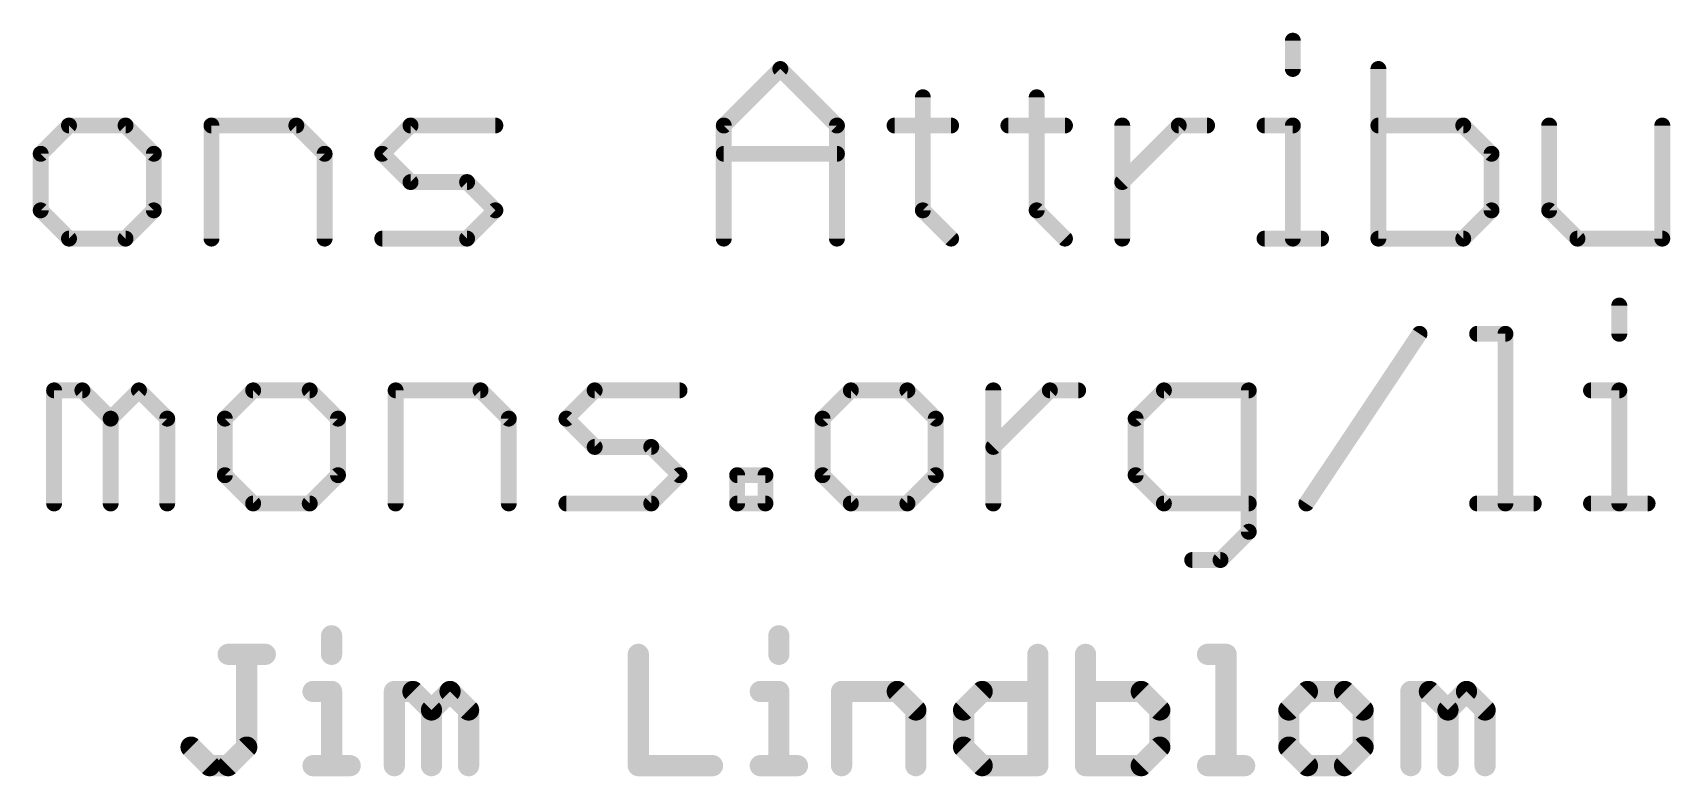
# Model space of a CAD drawing. Extents: x -33 to 74, y -18 to 36.
# Drawn here: x 16.36 to 32.06, y -17.78 to -10.65 of the extents above; entities that cross this region are included whole.
import ezdxf

# ---------------------------------------------------------------- set-up
doc = ezdxf.new("R2010")
doc.units = 0
doc.layers.add('51', color=53, linetype='CONTINUOUS')

msp = doc.modelspace()

# ---------------------------------------------------------------- linework, layer by layer
at = {"layer": '51'}
for points, const_width in [([(28.4443, -10.7256), (28.4443, -10.9968)], 0.1524), ([(22.9888, -11.5391), (23.5311, -10.9968)], 0.1524), ([(23.5311, -10.9968), (24.0734, -11.5391)], 0.1524), ([(29.2645, -10.9968), (29.2645, -12.6238)], 0.1524), ([(24.8971, -11.268), (24.8971, -12.3526)], 0.1524), ([(25.9885, -11.268), (25.9885, -12.3526)], 0.1524), ([(16.7113, -11.5391), (16.4401, -11.8103)], 0.1524), ([(17.2536, -11.5391), (16.7113, -11.5391)], 0.1524), ([(17.5248, -11.8103), (17.2536, -11.5391)], 0.1524), ([(18.0773, -12.6238), (18.0773, -11.5391)], 0.1524), ([(18.0773, -11.5391), (18.8908, -11.5391)], 0.1524), ([(18.8908, -11.5391), (19.162, -11.8103)], 0.1524), ([(19.7145, -11.8103), (19.9856, -11.5391)], 0.1524), ([(19.9856, -11.5391), (20.7991, -11.5391)], 0.1524), ([(22.9888, -12.6238), (22.9888, -11.5391)], 0.1524), ([(24.0734, -11.5391), (24.0734, -12.6238)], 0.1524), ([(24.6259, -11.5391), (25.1683, -11.5391)], 0.1524), ([(25.7174, -11.5391), (26.2597, -11.5391)], 0.1524), ([(26.8088, -12.6238), (26.8088, -11.5391)], 0.1524), ([(26.8088, -12.0815), (27.3511, -11.5391)], 0.1524), ([(27.3511, -11.5391), (27.6223, -11.5391)], 0.1524), ([(28.1731, -11.5391), (28.4443, -11.5391)], 0.1524), ([(28.4443, -11.5391), (28.4443, -12.6238)], 0.1524), ([(30.078, -11.5391), (29.2645, -11.5391)], 0.1524), ([(30.3492, -11.8103), (30.078, -11.5391)], 0.1524), ([(30.9017, -11.5391), (30.9017, -12.3526)], 0.1524), ([(31.9864, -12.6238), (31.9864, -11.5391)], 0.1524), ([(16.4401, -11.8103), (16.4401, -12.3526)], 0.1524), ([(17.5248, -12.3526), (17.5248, -11.8103)], 0.1524), ([(19.162, -11.8103), (19.162, -12.6238)], 0.1524), ([(19.9856, -12.0815), (19.7145, -11.8103)], 0.1524), ([(22.9888, -11.8103), (24.0734, -11.8103)], 0.1524), ([(30.3492, -12.3526), (30.3492, -11.8103)], 0.1524), ([(20.528, -12.0815), (19.9856, -12.0815)], 0.1524), ([(20.7991, -12.3526), (20.528, -12.0815)], 0.1524), ([(16.4401, -12.3526), (16.7113, -12.6238)], 0.1524), ([(17.2536, -12.6238), (17.5248, -12.3526)], 0.1524), ([(20.528, -12.6238), (20.7991, -12.3526)], 0.1524), ([(24.8971, -12.3526), (25.1683, -12.6238)], 0.1524), ([(25.9885, -12.3526), (26.2597, -12.6238)], 0.1524), ([(30.078, -12.6238), (30.3492, -12.3526)], 0.1524), ([(30.9017, -12.3526), (31.1729, -12.6238)], 0.1524), ([(16.7113, -12.6238), (17.2536, -12.6238)], 0.1524), ([(19.7145, -12.6238), (20.528, -12.6238)], 0.1524), ([(28.1731, -12.6238), (28.7154, -12.6238)], 0.1524), ([(29.2645, -12.6238), (30.078, -12.6238)], 0.1524), ([(31.1729, -12.6238), (31.9864, -12.6238)], 0.1524), ([(31.5741, -13.2656), (31.5741, -13.5368)], 0.1524), ([(28.5744, -15.1638), (29.659, -13.5368)], 0.1524), ([(30.2115, -13.5368), (30.4827, -13.5368)], 0.1524), ([(30.4827, -13.5368), (30.4827, -15.1638)], 0.1524), ([(16.5686, -15.1638), (16.5686, -14.0791)], 0.1524), ([(16.5686, -14.0791), (16.8397, -14.0791)], 0.1524), ([(16.8397, -14.0791), (17.1109, -14.3503)], 0.1524), ([(17.1109, -14.3503), (17.382, -14.0791)], 0.1524), ([(17.382, -14.0791), (17.6532, -14.3503)], 0.1524), ([(18.4769, -14.0791), (18.2057, -14.3503)], 0.1524), ([(19.0192, -14.0791), (18.4769, -14.0791)], 0.1524), ([(19.2904, -14.3503), (19.0192, -14.0791)], 0.1524), ([(19.8429, -15.1638), (19.8429, -14.0791)], 0.1524), ([(19.8429, -14.0791), (20.6564, -14.0791)], 0.1524), ([(20.6564, -14.0791), (20.9275, -14.3503)], 0.1524), ([(21.48, -14.3503), (21.7512, -14.0791)], 0.1524), ([(21.7512, -14.0791), (22.5647, -14.0791)], 0.1524), ([(24.2069, -14.0791), (23.9358, -14.3503)], 0.1524), ([(24.7493, -14.0791), (24.2069, -14.0791)], 0.1524), ([(25.0204, -14.3503), (24.7493, -14.0791)], 0.1524), ([(25.5729, -15.1638), (25.5729, -14.0791)], 0.1524), ([(25.5729, -14.6215), (26.1152, -14.0791)], 0.1524), ([(26.1152, -14.0791), (26.3864, -14.0791)], 0.1524), ([(27.2084, -14.0791), (26.9372, -14.3503)], 0.1524), ([(28.0219, -14.0791), (27.2084, -14.0791)], 0.1524), ([(28.0219, -15.435), (28.0219, -14.0791)], 0.1524), ([(31.303, -14.0791), (31.5741, -14.0791)], 0.1524), ([(31.5741, -14.0791), (31.5741, -15.1638)], 0.1524), ([(17.1109, -14.3503), (17.1109, -15.1638)], 0.1524), ([(17.6532, -14.3503), (17.6532, -15.1638)], 0.1524), ([(18.2057, -14.3503), (18.2057, -14.8926)], 0.1524), ([(19.2904, -14.8926), (19.2904, -14.3503)], 0.1524), ([(20.9275, -14.3503), (20.9275, -15.1638)], 0.1524), ([(21.7512, -14.6215), (21.48, -14.3503)], 0.1524), ([(23.9358, -14.3503), (23.9358, -14.8926)], 0.1524), ([(25.0204, -14.8926), (25.0204, -14.3503)], 0.1524), ([(26.9372, -14.3503), (26.9372, -14.8926)], 0.1524), ([(22.2935, -14.6215), (21.7512, -14.6215)], 0.1524), ([(22.5647, -14.8926), (22.2935, -14.6215)], 0.1524), ([(18.2057, -14.8926), (18.4769, -15.1638)], 0.1524), ([(19.0192, -15.1638), (19.2904, -14.8926)], 0.1524), ([(22.2935, -15.1638), (22.5647, -14.8926)], 0.1524), ([(23.1172, -15.1638), (23.1172, -14.8926)], 0.1524), ([(23.1172, -14.8926), (23.3883, -14.8926)], 0.1524), ([(23.3883, -14.8926), (23.3883, -15.1638)], 0.1524), ([(23.9358, -14.8926), (24.2069, -15.1638)], 0.1524), ([(24.7493, -15.1638), (25.0204, -14.8926)], 0.1524), ([(26.9372, -14.8926), (27.2084, -15.1638)], 0.1524), ([(18.4769, -15.1638), (19.0192, -15.1638)], 0.1524), ([(21.48, -15.1638), (22.2935, -15.1638)], 0.1524), ([(23.3883, -15.1638), (23.1172, -15.1638)], 0.1524), ([(24.2069, -15.1638), (24.7493, -15.1638)], 0.1524), ([(27.2084, -15.1638), (28.0219, -15.1638)], 0.1524), ([(30.2115, -15.1638), (30.7539, -15.1638)], 0.1524), ([(31.303, -15.1638), (31.8453, -15.1638)], 0.1524), ([(27.7507, -15.7061), (28.0219, -15.435)], 0.1524), ([(27.4795, -15.7061), (27.7507, -15.7061)], 0.1524), ([(19.2289, -16.4327), (19.2289, -16.6107)], 0.2032), ([(23.5167, -16.4327), (23.5167, -16.6107)], 0.2032), ([(18.2375, -16.6107), (18.5934, -16.6107)], 0.2032), ([(18.4155, -17.5005), (18.4155, -16.6107)], 0.2032), ([(22.1694, -16.6107), (22.1694, -17.6784)], 0.2032), ([(25.9996, -16.6107), (25.9996, -17.6784)], 0.2032), ([(26.4572, -16.6107), (26.4572, -17.6784)], 0.2032), ([(27.6266, -16.6107), (27.8045, -16.6107)], 0.2032), ([(27.8045, -16.6107), (27.8045, -17.6784)], 0.2032), ([(19.051, -16.9666), (19.2289, -16.9666)], 0.2032), ([(19.2289, -16.9666), (19.2289, -17.6784)], 0.2032), ([(19.8306, -17.6784), (19.8306, -16.9666)], 0.2032), ([(19.8306, -16.9666), (20.0085, -16.9666)], 0.2032), ([(20.0085, -16.9666), (20.1865, -17.1445)], 0.2032), ([(20.1865, -17.1445), (20.3645, -16.9666)], 0.2032), ([(20.3645, -16.9666), (20.5424, -17.1445)], 0.2032), ([(23.3388, -16.9666), (23.5167, -16.9666)], 0.2032), ([(23.5167, -16.9666), (23.5167, -17.6784)], 0.2032), ([(24.1184, -17.6784), (24.1184, -16.9666)], 0.2032), ([(24.1184, -16.9666), (24.6522, -16.9666)], 0.2032), ([(24.6522, -16.9666), (24.8302, -17.1445)], 0.2032), ([(25.2878, -17.1445), (25.4657, -16.9666)], 0.2032), ([(25.4657, -16.9666), (25.9996, -16.9666)], 0.2032), ([(26.991, -16.9666), (26.4572, -16.9666)], 0.2032), ([(27.169, -17.1445), (26.991, -16.9666)], 0.2032), ([(28.5841, -16.9666), (28.4062, -17.1445)], 0.2032), ([(28.94, -16.9666), (28.5841, -16.9666)], 0.2032), ([(29.118, -17.1445), (28.94, -16.9666)], 0.2032), ([(29.5756, -17.6784), (29.5756, -16.9666)], 0.2032), ([(29.5756, -16.9666), (29.7535, -16.9666)], 0.2032), ([(29.7535, -16.9666), (29.9315, -17.1445)], 0.2032), ([(29.9315, -17.1445), (30.1094, -16.9666)], 0.2032), ([(30.1094, -16.9666), (30.2874, -17.1445)], 0.2032), ([(20.1865, -17.1445), (20.1865, -17.6784)], 0.2032), ([(20.5424, -17.1445), (20.5424, -17.6784)], 0.2032), ([(24.8302, -17.1445), (24.8302, -17.6784)], 0.2032), ([(25.2878, -17.5005), (25.2878, -17.1445)], 0.2032), ([(27.169, -17.5005), (27.169, -17.1445)], 0.2032), ([(28.4062, -17.1445), (28.4062, -17.5005)], 0.2032), ([(29.118, -17.5005), (29.118, -17.1445)], 0.2032), ([(29.9315, -17.1445), (29.9315, -17.6784)], 0.2032), ([(30.2874, -17.1445), (30.2874, -17.6784)], 0.2032), ([(17.8816, -17.5005), (18.0596, -17.6784)], 0.2032), ([(18.2375, -17.6784), (18.4155, -17.5005)], 0.2032), ([(25.4657, -17.6784), (25.2878, -17.5005)], 0.2032), ([(26.991, -17.6784), (27.169, -17.5005)], 0.2032), ([(28.4062, -17.5005), (28.5841, -17.6784)], 0.2032), ([(28.94, -17.6784), (29.118, -17.5005)], 0.2032), ([(18.0596, -17.6784), (18.2375, -17.6784)], 0.2032), ([(19.051, -17.6784), (19.4069, -17.6784)], 0.2032), ([(22.1694, -17.6784), (22.8812, -17.6784)], 0.2032), ([(23.3388, -17.6784), (23.6947, -17.6784)], 0.2032), ([(25.9996, -17.6784), (25.4657, -17.6784)], 0.2032), ([(26.4572, -17.6784), (26.991, -17.6784)], 0.2032), ([(27.6266, -17.6784), (27.9825, -17.6784)], 0.2032), ([(28.5841, -17.6784), (28.94, -17.6784)], 0.2032)]:
    msp.add_lwpolyline(points, dxfattribs=dict(at, const_width=const_width))
for points, const_width in [([(28.4824, -10.7256, 1), (28.4062, -10.7256)], 0.0762), ([(23.558, -10.9699, 1), (23.5042, -11.0238)], 0.0762), ([(23.558, -11.0238, 1), (23.5042, -10.9699)], 0.0762), ([(28.4062, -10.9968, 1), (28.4824, -10.9968)], 0.0762), ([(29.3026, -10.9968, 1), (29.2264, -10.9968)], 0.0762), ([(24.9352, -11.268, 1), (24.859, -11.268)], 0.0762), ([(26.0266, -11.268, 1), (25.9504, -11.268)], 0.0762), ([(16.7113, -11.501, 1), (16.7113, -11.5772)], 0.0762), ([(16.7383, -11.5661, 1), (16.6844, -11.5122)], 0.0762), ([(17.2806, -11.5122, 1), (17.2267, -11.5661)], 0.0762), ([(17.2536, -11.5772, 1), (17.2536, -11.501)], 0.0762), ([(18.1154, -11.5391, 1), (18.0392, -11.5391)], 0.0762), ([(18.0773, -11.501, 1), (18.0773, -11.5772)], 0.0762), ([(18.9177, -11.5122, 1), (18.8639, -11.5661)], 0.0762), ([(18.8908, -11.5772, 1), (18.8908, -11.501)], 0.0762), ([(19.9856, -11.501, 1), (19.9856, -11.5772)], 0.0762), ([(20.0126, -11.5661, 1), (19.9587, -11.5122)], 0.0762), ([(20.7991, -11.5772, 1), (20.7991, -11.501)], 0.0762), ([(22.9618, -11.5122, 1), (23.0157, -11.5661)], 0.0762), ([(23.0269, -11.5391, 1), (22.9507, -11.5391)], 0.0762), ([(24.1115, -11.5391, 1), (24.0353, -11.5391)], 0.0762), ([(24.0465, -11.5661, 1), (24.1004, -11.5122)], 0.0762), ([(24.6259, -11.501, 1), (24.6259, -11.5772)], 0.0762), ([(25.1683, -11.5772, 1), (25.1683, -11.501)], 0.0762), ([(25.7174, -11.501, 1), (25.7174, -11.5772)], 0.0762), ([(26.2597, -11.5772, 1), (26.2597, -11.501)], 0.0762), ([(26.8469, -11.5391, 1), (26.7707, -11.5391)], 0.0762), ([(27.3511, -11.501, 1), (27.3511, -11.5772)], 0.0762), ([(27.3781, -11.5661, 1), (27.3242, -11.5122)], 0.0762), ([(27.6223, -11.5772, 1), (27.6223, -11.501)], 0.0762), ([(28.1731, -11.501, 1), (28.1731, -11.5772)], 0.0762), ([(28.4824, -11.5391, 1), (28.4062, -11.5391)], 0.0762), ([(28.4443, -11.5772, 1), (28.4443, -11.501)], 0.0762), ([(29.2645, -11.501, 1), (29.2645, -11.5772)], 0.0762), ([(30.105, -11.5122, 1), (30.0511, -11.5661)], 0.0762), ([(30.078, -11.5772, 1), (30.078, -11.501)], 0.0762), ([(30.9398, -11.5391, 1), (30.8636, -11.5391)], 0.0762), ([(32.0245, -11.5391, 1), (31.9483, -11.5391)], 0.0762), ([(16.4782, -11.8103, 1), (16.402, -11.8103)], 0.0762), ([(16.4132, -11.7834, 1), (16.4671, -11.8372)], 0.0762), ([(17.5629, -11.8103, 1), (17.4867, -11.8103)], 0.0762), ([(17.4979, -11.8372, 1), (17.5518, -11.7834)], 0.0762), ([(19.2001, -11.8103, 1), (19.1239, -11.8103)], 0.0762), ([(19.135, -11.8372, 1), (19.1889, -11.7834)], 0.0762), ([(19.7414, -11.7834, 1), (19.6875, -11.8372)], 0.0762), ([(19.6875, -11.7834, 1), (19.7414, -11.8372)], 0.0762), ([(22.9888, -11.7722, 1), (22.9888, -11.8484)], 0.0762), ([(24.0734, -11.8484, 1), (24.0734, -11.7722)], 0.0762), ([(30.3873, -11.8103, 1), (30.3111, -11.8103)], 0.0762), ([(30.3223, -11.8372, 1), (30.3761, -11.7834)], 0.0762), ([(19.9856, -12.0434, 1), (19.9856, -12.1196)], 0.0762), ([(19.9587, -12.1084, 1), (20.0126, -12.0545)], 0.0762), ([(20.5549, -12.0545, 1), (20.501, -12.1084)], 0.0762), ([(20.528, -12.1196, 1), (20.528, -12.0434)], 0.0762), ([(26.7819, -12.0545, 1), (26.8357, -12.1084)], 0.0762), ([(16.4671, -12.3257, 1), (16.4132, -12.3796)], 0.0762), ([(16.402, -12.3526, 1), (16.4782, -12.3526)], 0.0762), ([(17.4867, -12.3526, 1), (17.5629, -12.3526)], 0.0762), ([(17.5517, -12.3796, 1), (17.4979, -12.3257)], 0.0762), ([(20.8261, -12.3796, 1), (20.7722, -12.3257)], 0.0762), ([(20.7722, -12.3796, 1), (20.8261, -12.3257)], 0.0762), ([(24.924, -12.3257, 1), (24.8702, -12.3796)], 0.0762), ([(24.859, -12.3526, 1), (24.9352, -12.3526)], 0.0762), ([(26.0155, -12.3257, 1), (25.9616, -12.3796)], 0.0762), ([(25.9504, -12.3526, 1), (26.0266, -12.3526)], 0.0762), ([(30.3111, -12.3526, 1), (30.3873, -12.3526)], 0.0762), ([(30.3761, -12.3796, 1), (30.3223, -12.3257)], 0.0762), ([(30.9286, -12.3257, 1), (30.8748, -12.3796)], 0.0762), ([(30.8636, -12.3526, 1), (30.9398, -12.3526)], 0.0762), ([(16.7113, -12.5857, 1), (16.7113, -12.6619)], 0.0762), ([(16.6844, -12.6507, 1), (16.7383, -12.5969)], 0.0762), ([(17.2267, -12.5969, 1), (17.2806, -12.6507)], 0.0762), ([(17.2536, -12.6619, 1), (17.2536, -12.5857)], 0.0762), ([(19.7145, -12.5857, 1), (19.7145, -12.6619)], 0.0762), ([(20.501, -12.5969, 1), (20.5549, -12.6507)], 0.0762), ([(20.528, -12.6619, 1), (20.528, -12.5857)], 0.0762), ([(25.1413, -12.6507, 1), (25.1952, -12.5969)], 0.0762), ([(26.2328, -12.6507, 1), (26.2866, -12.5969)], 0.0762), ([(28.1731, -12.5857, 1), (28.1731, -12.6619)], 0.0762), ([(28.7154, -12.6619, 1), (28.7154, -12.5857)], 0.0762), ([(29.2645, -12.5857, 1), (29.2645, -12.6619)], 0.0762), ([(30.0511, -12.5969, 1), (30.105, -12.6507)], 0.0762), ([(30.078, -12.6619, 1), (30.078, -12.5857)], 0.0762), ([(31.1729, -12.5857, 1), (31.1729, -12.6619)], 0.0762), ([(31.1459, -12.6507, 1), (31.1998, -12.5969)], 0.0762), ([(31.9864, -12.6619, 1), (31.9864, -12.5857)], 0.0762), ([(18.0392, -12.6238, 1), (18.1154, -12.6238)], 0.0762), ([(19.1239, -12.6238, 1), (19.2001, -12.6238)], 0.0762), ([(22.9507, -12.6238, 1), (23.0269, -12.6238)], 0.0762), ([(24.0353, -12.6238, 1), (24.1115, -12.6238)], 0.0762), ([(26.7707, -12.6238, 1), (26.8469, -12.6238)], 0.0762), ([(28.4062, -12.6238, 1), (28.4824, -12.6238)], 0.0762), ([(29.2264, -12.6238, 1), (29.3026, -12.6238)], 0.0762), ([(31.9483, -12.6238, 1), (32.0245, -12.6238)], 0.0762), ([(31.6122, -13.2656, 1), (31.536, -13.2656)], 0.0762), ([(29.6907, -13.5579, 1), (29.6273, -13.5157)], 0.0762), ([(30.2115, -13.4987, 1), (30.2115, -13.5749)], 0.0762), ([(30.5208, -13.5368, 1), (30.4446, -13.5368)], 0.0762), ([(30.4827, -13.5749, 1), (30.4827, -13.4987)], 0.0762), ([(31.536, -13.5368, 1), (31.6122, -13.5368)], 0.0762), ([(16.6067, -14.0791, 1), (16.5305, -14.0791)], 0.0762), ([(16.5686, -14.041, 1), (16.5686, -14.1172)], 0.0762), ([(16.8667, -14.0522, 1), (16.8128, -14.1061)], 0.0762), ([(16.8397, -14.1172, 1), (16.8397, -14.041)], 0.0762), ([(17.409, -14.0522, 1), (17.3551, -14.1061)], 0.0762), ([(17.409, -14.1061, 1), (17.3551, -14.0522)], 0.0762), ([(18.4769, -14.041, 1), (18.4769, -14.1172)], 0.0762), ([(18.5038, -14.1061, 1), (18.4499, -14.0522)], 0.0762), ([(19.0461, -14.0522, 1), (18.9923, -14.1061)], 0.0762), ([(19.0192, -14.1172, 1), (19.0192, -14.041)], 0.0762), ([(19.881, -14.0791, 1), (19.8048, -14.0791)], 0.0762), ([(19.8429, -14.041, 1), (19.8429, -14.1172)], 0.0762), ([(20.6833, -14.0522, 1), (20.6294, -14.1061)], 0.0762), ([(20.6564, -14.1172, 1), (20.6564, -14.041)], 0.0762), ([(21.7512, -14.041, 1), (21.7512, -14.1172)], 0.0762), ([(21.7781, -14.1061, 1), (21.7242, -14.0522)], 0.0762), ([(22.5647, -14.1172, 1), (22.5647, -14.041)], 0.0762), ([(24.2069, -14.041, 1), (24.2069, -14.1172)], 0.0762), ([(24.2339, -14.1061, 1), (24.18, -14.0522)], 0.0762), ([(24.7762, -14.0522, 1), (24.7223, -14.1061)], 0.0762), ([(24.7493, -14.1172, 1), (24.7493, -14.041)], 0.0762), ([(25.611, -14.0791, 1), (25.5348, -14.0791)], 0.0762), ([(26.1152, -14.041, 1), (26.1152, -14.1172)], 0.0762), ([(26.1422, -14.1061, 1), (26.0883, -14.0522)], 0.0762), ([(26.3864, -14.1172, 1), (26.3864, -14.041)], 0.0762), ([(27.2084, -14.041, 1), (27.2084, -14.1172)], 0.0762), ([(27.2353, -14.1061, 1), (27.1814, -14.0522)], 0.0762), ([(28.06, -14.0791, 1), (27.9838, -14.0791)], 0.0762), ([(28.0219, -14.1172, 1), (28.0219, -14.041)], 0.0762), ([(31.303, -14.041, 1), (31.303, -14.1172)], 0.0762), ([(31.6122, -14.0791, 1), (31.536, -14.0791)], 0.0762), ([(31.5741, -14.1172, 1), (31.5741, -14.041)], 0.0762), ([(17.149, -14.3503, 1), (17.0728, -14.3503)], 0.0762), ([(17.0839, -14.3234, 1), (17.1378, -14.3772)], 0.0762), ([(17.0839, -14.3772, 1), (17.1378, -14.3234)], 0.0762), ([(17.6913, -14.3503, 1), (17.6151, -14.3503)], 0.0762), ([(17.6263, -14.3772, 1), (17.6802, -14.3234)], 0.0762), ([(18.2438, -14.3503, 1), (18.1676, -14.3503)], 0.0762), ([(18.1788, -14.3234, 1), (18.2327, -14.3772)], 0.0762), ([(19.3285, -14.3503, 1), (19.2523, -14.3503)], 0.0762), ([(19.2634, -14.3772, 1), (19.3173, -14.3234)], 0.0762), ([(20.9656, -14.3503, 1), (20.8894, -14.3503)], 0.0762), ([(20.9006, -14.3772, 1), (20.9545, -14.3234)], 0.0762), ([(21.507, -14.3234, 1), (21.4531, -14.3772)], 0.0762), ([(21.4531, -14.3234, 1), (21.507, -14.3772)], 0.0762), ([(23.9739, -14.3503, 1), (23.8977, -14.3503)], 0.0762), ([(23.9088, -14.3234, 1), (23.9627, -14.3772)], 0.0762), ([(25.0585, -14.3503, 1), (24.9823, -14.3503)], 0.0762), ([(24.9935, -14.3772, 1), (25.0474, -14.3234)], 0.0762), ([(26.9753, -14.3503, 1), (26.8991, -14.3503)], 0.0762), ([(26.9103, -14.3234, 1), (26.9642, -14.3772)], 0.0762), ([(21.7512, -14.5834, 1), (21.7512, -14.6596)], 0.0762), ([(21.7242, -14.6484, 1), (21.7781, -14.5945)], 0.0762), ([(22.3205, -14.5945, 1), (22.2666, -14.6484)], 0.0762), ([(22.2935, -14.6596, 1), (22.2935, -14.5834)], 0.0762), ([(25.546, -14.5945, 1), (25.5999, -14.6484)], 0.0762), ([(18.2327, -14.8657, 1), (18.1788, -14.9196)], 0.0762), ([(18.1676, -14.8926, 1), (18.2438, -14.8926)], 0.0762), ([(19.2523, -14.8926, 1), (19.3285, -14.8926)], 0.0762), ([(19.3173, -14.9196, 1), (19.2634, -14.8657)], 0.0762), ([(22.5916, -14.9196, 1), (22.5377, -14.8657)], 0.0762), ([(22.5377, -14.9196, 1), (22.5916, -14.8657)], 0.0762), ([(23.1553, -14.8926, 1), (23.0791, -14.8926)], 0.0762), ([(23.1172, -14.8545, 1), (23.1172, -14.9307)], 0.0762), ([(23.4264, -14.8926, 1), (23.3502, -14.8926)], 0.0762), ([(23.3883, -14.9307, 1), (23.3883, -14.8545)], 0.0762), ([(23.9627, -14.8657, 1), (23.9088, -14.9196)], 0.0762), ([(23.8977, -14.8926, 1), (23.9739, -14.8926)], 0.0762), ([(24.9823, -14.8926, 1), (25.0585, -14.8926)], 0.0762), ([(25.0474, -14.9196, 1), (24.9935, -14.8657)], 0.0762), ([(26.9642, -14.8657, 1), (26.9103, -14.9196)], 0.0762), ([(26.8991, -14.8926, 1), (26.9753, -14.8926)], 0.0762), ([(16.5305, -15.1638, 1), (16.6067, -15.1638)], 0.0762), ([(17.0728, -15.1638, 1), (17.149, -15.1638)], 0.0762), ([(17.6151, -15.1638, 1), (17.6913, -15.1638)], 0.0762), ([(18.4769, -15.1257, 1), (18.4769, -15.2019)], 0.0762), ([(18.4499, -15.1907, 1), (18.5038, -15.1369)], 0.0762), ([(18.9923, -15.1369, 1), (19.0461, -15.1907)], 0.0762), ([(19.0192, -15.2019, 1), (19.0192, -15.1257)], 0.0762), ([(19.8048, -15.1638, 1), (19.881, -15.1638)], 0.0762), ([(20.8894, -15.1638, 1), (20.9656, -15.1638)], 0.0762), ([(21.48, -15.1257, 1), (21.48, -15.2019)], 0.0762), ([(22.2666, -15.1369, 1), (22.3205, -15.1907)], 0.0762), ([(22.2935, -15.2019, 1), (22.2935, -15.1257)], 0.0762), ([(23.1172, -15.1257, 1), (23.1172, -15.2019)], 0.0762), ([(23.0791, -15.1638, 1), (23.1553, -15.1638)], 0.0762), ([(23.3502, -15.1638, 1), (23.4264, -15.1638)], 0.0762), ([(23.3883, -15.2019, 1), (23.3883, -15.1257)], 0.0762), ([(24.2069, -15.1257, 1), (24.2069, -15.2019)], 0.0762), ([(24.18, -15.1907, 1), (24.2339, -15.1369)], 0.0762), ([(24.7223, -15.1369, 1), (24.7762, -15.1907)], 0.0762), ([(24.7493, -15.2019, 1), (24.7493, -15.1257)], 0.0762), ([(25.5348, -15.1638, 1), (25.611, -15.1638)], 0.0762), ([(27.2084, -15.1257, 1), (27.2084, -15.2019)], 0.0762), ([(27.1814, -15.1907, 1), (27.2353, -15.1369)], 0.0762), ([(28.0219, -15.2019, 1), (28.0219, -15.1257)], 0.0762), ([(28.5427, -15.1427, 1), (28.6061, -15.1849)], 0.0762), ([(30.2115, -15.1257, 1), (30.2115, -15.2019)], 0.0762), ([(30.4446, -15.1638, 1), (30.5208, -15.1638)], 0.0762), ([(30.7539, -15.2019, 1), (30.7539, -15.1257)], 0.0762), ([(31.303, -15.1257, 1), (31.303, -15.2019)], 0.0762), ([(31.536, -15.1638, 1), (31.6122, -15.1638)], 0.0762), ([(31.8453, -15.2019, 1), (31.8453, -15.1257)], 0.0762), ([(28.0488, -15.4619, 1), (27.9949, -15.408)], 0.0762), ([(27.9838, -15.435, 1), (28.06, -15.435)], 0.0762), ([(27.4795, -15.668, 1), (27.4795, -15.7442)], 0.0762), ([(27.7238, -15.6792, 1), (27.7776, -15.7331)], 0.0762), ([(27.7507, -15.7442, 1), (27.7507, -15.668)], 0.0762), ([(19.2797, -16.4327, 1), (19.1781, -16.4327)], 0.1016), ([(23.5675, -16.4327, 1), (23.4659, -16.4327)], 0.1016), ([(18.2375, -16.5599, 1), (18.2375, -16.6615)], 0.1016), ([(18.4663, -16.6107, 1), (18.3647, -16.6107)], 0.1016), ([(18.5934, -16.6615, 1), (18.5934, -16.5599)], 0.1016), ([(19.1781, -16.6107, 1), (19.2797, -16.6107)], 0.1016), ([(22.2202, -16.6107, 1), (22.1186, -16.6107)], 0.1016), ([(23.4659, -16.6107, 1), (23.5675, -16.6107)], 0.1016), ([(26.0504, -16.6107, 1), (25.9488, -16.6107)], 0.1016), ([(26.508, -16.6107, 1), (26.4064, -16.6107)], 0.1016), ([(27.6266, -16.5599, 1), (27.6266, -16.6615)], 0.1016), ([(27.8553, -16.6107, 1), (27.7537, -16.6107)], 0.1016), ([(27.8045, -16.6615, 1), (27.8045, -16.5599)], 0.1016), ([(19.051, -16.9158, 1), (19.051, -17.0174)], 0.1016), ([(19.2797, -16.9666, 1), (19.1781, -16.9666)], 0.1016), ([(19.2289, -17.0174, 1), (19.2289, -16.9158)], 0.1016), ([(19.8814, -16.9666, 1), (19.7798, -16.9666)], 0.1016), ([(19.8306, -16.9158, 1), (19.8306, -17.0174)], 0.1016), ([(20.0445, -16.9307, 1), (19.9726, -17.0025)], 0.1016), ([(20.0085, -17.0174, 1), (20.0085, -16.9158)], 0.1016), ([(20.4004, -16.9307, 1), (20.3285, -17.0025)], 0.1016), ([(20.4004, -17.0025, 1), (20.3285, -16.9307)], 0.1016), ([(23.3388, -16.9158, 1), (23.3388, -17.0174)], 0.1016), ([(23.5675, -16.9666, 1), (23.4659, -16.9666)], 0.1016), ([(23.5167, -17.0174, 1), (23.5167, -16.9158)], 0.1016), ([(24.1692, -16.9666, 1), (24.0676, -16.9666)], 0.1016), ([(24.1184, -16.9158, 1), (24.1184, -17.0174)], 0.1016), ([(24.6882, -16.9307, 1), (24.6163, -17.0025)], 0.1016), ([(24.6522, -17.0174, 1), (24.6522, -16.9158)], 0.1016), ([(25.4657, -16.9158, 1), (25.4657, -17.0174)], 0.1016), ([(25.5016, -17.0025, 1), (25.4298, -16.9307)], 0.1016), ([(25.9996, -17.0174, 1), (25.9996, -16.9158)], 0.1016), ([(26.4572, -16.9158, 1), (26.4572, -17.0174)], 0.1016), ([(27.027, -16.9307, 1), (26.9551, -17.0025)], 0.1016), ([(26.991, -17.0174, 1), (26.991, -16.9158)], 0.1016), ([(28.5841, -16.9158, 1), (28.5841, -17.0174)], 0.1016), ([(28.62, -17.0025, 1), (28.5482, -16.9307)], 0.1016), ([(28.9759, -16.9307, 1), (28.9041, -17.0025)], 0.1016), ([(28.94, -17.0174, 1), (28.94, -16.9158)], 0.1016), ([(29.6264, -16.9666, 1), (29.5248, -16.9666)], 0.1016), ([(29.5756, -16.9158, 1), (29.5756, -17.0174)], 0.1016), ([(29.7894, -16.9307, 1), (29.7176, -17.0025)], 0.1016), ([(29.7535, -17.0174, 1), (29.7535, -16.9158)], 0.1016), ([(30.1453, -16.9307, 1), (30.0735, -17.0025)], 0.1016), ([(30.1453, -17.0025, 1), (30.0735, -16.9307)], 0.1016), ([(20.2373, -17.1445, 1), (20.1357, -17.1445)], 0.1016), ([(20.1506, -17.1086, 1), (20.2224, -17.1805)], 0.1016), ([(20.1506, -17.1805, 1), (20.2224, -17.1086)], 0.1016), ([(20.5932, -17.1445, 1), (20.4916, -17.1445)], 0.1016), ([(20.5065, -17.1805, 1), (20.5783, -17.1086)], 0.1016), ([(24.881, -17.1445, 1), (24.7794, -17.1445)], 0.1016), ([(24.7943, -17.1805, 1), (24.8661, -17.1086)], 0.1016), ([(25.3386, -17.1445, 1), (25.237, -17.1445)], 0.1016), ([(25.2519, -17.1086, 1), (25.3237, -17.1805)], 0.1016), ([(27.2198, -17.1445, 1), (27.1182, -17.1445)], 0.1016), ([(27.1331, -17.1805, 1), (27.2049, -17.1086)], 0.1016), ([(28.3702, -17.1086, 1), (28.4421, -17.1805)], 0.1016), ([(28.457, -17.1445, 1), (28.3554, -17.1445)], 0.1016), ([(29.1688, -17.1445, 1), (29.0672, -17.1445)], 0.1016), ([(29.0821, -17.1805, 1), (29.1539, -17.1086)], 0.1016), ([(29.8955, -17.1086, 1), (29.9674, -17.1805)], 0.1016), ([(29.9823, -17.1445, 1), (29.8807, -17.1445)], 0.1016), ([(29.8955, -17.1805, 1), (29.9674, -17.1086)], 0.1016), ([(30.3382, -17.1445, 1), (30.2366, -17.1445)], 0.1016), ([(30.2515, -17.1805, 1), (30.3233, -17.1086)], 0.1016), ([(17.9175, -17.4645, 1), (17.8457, -17.5364)], 0.1016), ([(18.4514, -17.5364, 1), (18.3795, -17.4645)], 0.1016), ([(25.3237, -17.4645, 1), (25.2519, -17.5364)], 0.1016), ([(27.2049, -17.5364, 1), (27.1331, -17.4645)], 0.1016), ([(28.4421, -17.4645, 1), (28.3702, -17.5364)], 0.1016), ([(29.1539, -17.5364, 1), (29.0821, -17.4645)], 0.1016), ([(18.0596, -17.6276, 1), (18.0596, -17.7292)], 0.1016), ([(18.2375, -17.7292, 1), (18.2375, -17.6276)], 0.1016), ([(18.3647, -17.5005, 1), (18.4663, -17.5005)], 0.1016), ([(19.051, -17.6276, 1), (19.051, -17.7292)], 0.1016), ([(19.4069, -17.7292, 1), (19.4069, -17.6276)], 0.1016), ([(22.1694, -17.6276, 1), (22.1694, -17.7292)], 0.1016), ([(22.8812, -17.7292, 1), (22.8812, -17.6276)], 0.1016), ([(23.3388, -17.6276, 1), (23.3388, -17.7292)], 0.1016), ([(23.6947, -17.7292, 1), (23.6947, -17.6276)], 0.1016), ([(25.237, -17.5005, 1), (25.3386, -17.5005)], 0.1016), ([(25.4657, -17.6276, 1), (25.4657, -17.7292)], 0.1016), ([(25.9996, -17.7292, 1), (25.9996, -17.6276)], 0.1016), ([(26.4572, -17.6276, 1), (26.4572, -17.7292)], 0.1016), ([(26.991, -17.7292, 1), (26.991, -17.6276)], 0.1016), ([(27.1182, -17.5005, 1), (27.2198, -17.5005)], 0.1016), ([(27.6266, -17.6276, 1), (27.6266, -17.7292)], 0.1016), ([(27.9825, -17.7292, 1), (27.9825, -17.6276)], 0.1016), ([(28.3554, -17.5005, 1), (28.457, -17.5005)], 0.1016), ([(28.5841, -17.6276, 1), (28.5841, -17.7292)], 0.1016), ([(28.94, -17.7292, 1), (28.94, -17.6276)], 0.1016), ([(29.0672, -17.5005, 1), (29.1688, -17.5005)], 0.1016), ([(18.0236, -17.7143, 1), (18.0955, -17.6425)], 0.1016), ([(18.2016, -17.6425, 1), (18.2734, -17.7143)], 0.1016), ([(19.1781, -17.6784, 1), (19.2797, -17.6784)], 0.1016), ([(19.7798, -17.6784, 1), (19.8814, -17.6784)], 0.1016), ([(20.1357, -17.6784, 1), (20.2373, -17.6784)], 0.1016), ([(20.4916, -17.6784, 1), (20.5932, -17.6784)], 0.1016), ([(22.1186, -17.6784, 1), (22.2202, -17.6784)], 0.1016), ([(23.4659, -17.6784, 1), (23.5675, -17.6784)], 0.1016), ([(24.0676, -17.6784, 1), (24.1692, -17.6784)], 0.1016), ([(24.7794, -17.6784, 1), (24.881, -17.6784)], 0.1016), ([(25.4298, -17.7143, 1), (25.5016, -17.6425)], 0.1016), ([(25.9488, -17.6784, 1), (26.0504, -17.6784)], 0.1016), ([(26.4064, -17.6784, 1), (26.508, -17.6784)], 0.1016), ([(26.9551, -17.6425, 1), (27.027, -17.7143)], 0.1016), ([(27.7537, -17.6784, 1), (27.8553, -17.6784)], 0.1016), ([(28.5482, -17.7143, 1), (28.62, -17.6425)], 0.1016), ([(28.9041, -17.6425, 1), (28.9759, -17.7143)], 0.1016), ([(29.5248, -17.6784, 1), (29.6264, -17.6784)], 0.1016), ([(29.8807, -17.6784, 1), (29.9823, -17.6784)], 0.1016), ([(30.2366, -17.6784, 1), (30.3382, -17.6784)], 0.1016)]:
    msp.add_lwpolyline(points, format="xyb", dxfattribs=dict(at, const_width=const_width))

doc.saveas('drawing.dxf')
